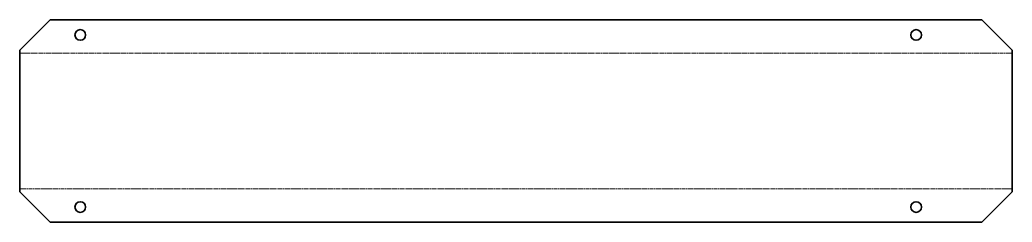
# Model space of a CAD drawing. Header units: millimetres. Extents: x 0 to 558, y 0 to 114.
import ezdxf

# ---------------------------------------------------------------- set-up
doc = ezdxf.new("R2010")
doc.units = ezdxf.units.MM
doc.linetypes.add('Chain', pattern=[13.68, 9.12, -1.14, 2.28, -1.14])
doc.layers.add('SIMUMAK Bend Centerline (ISO)', color=7, linetype='Chain', lineweight=9)
doc.layers.add('SIMUMAK Visible (ISO)', color=7, linetype='Continuous', lineweight=35)

# ---------------------------------------------------------------- blocks, each defined once
blk = doc.blocks.new('DSPY-MAQ-01-CTT02_Sheet_2_DSPY-MAQ-01-CTT02 - Desplegada')
at = {"layer": 'SIMUMAK Bend Centerline (ISO)', "ltscale": 0.263158}
for p, q in [((-279, 38.2), (279, 38.2)), ((279, -38.2), (-279, -38.2))]:
    blk.add_line(p, q, dxfattribs=at)
at = {"layer": 'SIMUMAK Visible (ISO)'}
for p, q in [((-262, 56.89), (-279, 39.89)), ((-262, 56.89), (262, 56.89)), ((279, 39.89), (262, 56.89)), ((-279, 39.89), (-279, -39.89)), ((279, 39.89), (279, -39.89)), ((-279, -39.89), (-262, -56.89)), ((262, -56.89), (279, -39.89)), ((262, -56.89), (-262, -56.89))]:
    blk.add_line(p, q, dxfattribs=at)
for centre in [(-245, 48.39), (225, 48.39), (-245, -48.39), (225, -48.39)]:
    blk.add_circle(centre, 3, dxfattribs=at)

msp = doc.modelspace()

# ---------------------------------------------------------------- block references
msp.add_blockref('DSPY-MAQ-01-CTT02_Sheet_2_DSPY-MAQ-01-CTT02 - Desplegada', (279, 56.89))

doc.saveas('drawing.dxf')
